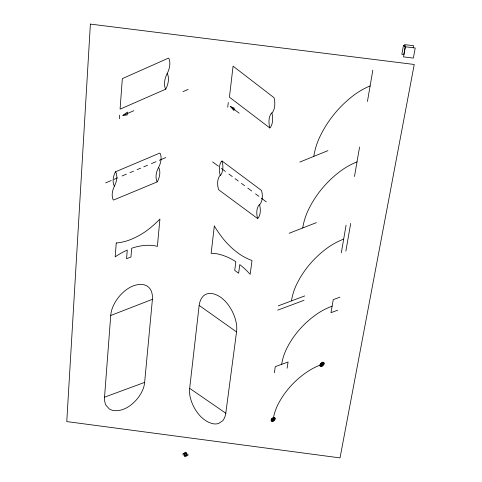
<?xml version="1.0" encoding="UTF-8"?>
<svg xmlns="http://www.w3.org/2000/svg" width="482" height="482" viewBox="0 0 482 482"><rect width="100%" height="100%" fill="white"/><g stroke="black" fill="none" stroke-linecap="round" stroke-linejoin="round"><path stroke-width="0.72" d="M119.379 118.753L119.644 115.138M104.534 397.168L110.733 315.487A32.487 29.589 19 0 1 112.71 307.185A48.953 44.615 16.9 0 1 125.507 290.345A32.571 29.757 18.8 0 1 133.297 285.88A20.889 19.141 20.1 0 1 141.853 284.452A9.953 9.152 20.8 0 1 151.312 291.116A20.961 19.208 21.7 0 1 152.414 299.322L144.636 382.395A31.607 27.956 18.6 0 1 142.6 390.173A47.881 42.32 20.1 0 1 130.2 405.531A31.523 27.799 18.7 0 1 122.82 409.489A20.039 17.623 17.9 0 1 114.752 410.688A9.459 8.29 17.5 0 1 109.269 408.887L105.805 405.085A21.214 18.641 16.7 0 1 104.534 397.168L144.636 382.395M189.679 388.335L199.156 305.407A20.919 19.352 9.6 0 1 201.916 297.695A9.935 9.206 11.2 0 1 212.514 293.628A20.859 19.244 11.2 0 1 220.581 297.225A32.535 29.89 11.9 0 1 227.269 303.582A48.929 44.718 13.2 0 1 236.319 323.308A32.451 29.733 11.3 0 1 236.542 331.917L225.793 413.213A21.208 18.744 9.5 0 1 222.919 420.599L218.75 423.395A9.459 8.345 8.5 0 1 213.02 423.714A20.033 17.744 8.4 0 1 205.392 420.431A31.505 28.016 7.8 0 1 199 414.647A47.839 42.723 6.6 0 1 190.059 396.439A31.583 28.161 8.2 0 1 189.679 388.335L225.793 413.213M227.745 107.203L228.293 102.509M274.354 372.779L275.288 366.645L288.079 362.03L287.109 368.194M341.31 252.839L346.076 225.227M354.487 176.514L359.572 147.052M367.435 101.491L372.839 70.161M345.871 251.098L350.697 223.437M405.386 46.802L403.536 56.882L413.333 58.105L415.225 48.025L404.253 46.64L404.621 44.615L413.55 45.724L413.17 47.748M271.872 112.933L271.119 113.577A13.737 13.556 -43.4 0 0 269.161 119.018A21.557 21.202 -42.1 0 0 269.233 125.151A32.71 32.035 -42.6 0 0 269.8 127.947L270.39 127.495A14.49 14.43 -54.9 0 0 272.457 121.753A21.353 21.298 -75.7 0 0 272.402 115.602A32.21 32.083 63.2 0 0 271.872 112.933L272.523 112.42A14.659 14.526 -70.8 0 0 274.613 106.612A21.612 21.425 -79.6 0 0 274.559 100.383A32.577 32.306 85.4 0 0 274.029 97.683L233.071 66.154L229.438 97.195L269.8 127.947M222.003 160.994L221.28 161.603A13.315 13.068 15.5 0 0 219.485 166.82A20.853 20.473 10.9 0 0 219.665 172.707A31.559 31.017 4.2 0 0 220.274 175.388L219.557 175.99A13.237 12.912 13.8 0 0 217.774 181.142A20.732 20.232 10.4 0 0 217.96 186.962A31.372 30.649 5.4 0 0 218.599 189.727L257.611 218.551L258.171 218.135A13.912 13.43 6.1 0 0 260.141 212.815A20.509 19.804 8.3 0 0 260.051 207.103A30.944 29.836 11.5 0 0 259.533 204.621L260.16 204.157A13.99 13.586 5.5 0 0 262.142 198.777A20.636 20.039 8.2 0 0 262.063 192.993A31.125 30.191 12 0 0 261.539 190.486L222.003 160.994A31.535 30.619 31.3 0 1 222.57 163.555A20.877 20.346 29.1 0 1 222.744 169.453A14.147 13.809 26.6 0 1 220.84 174.954L220.274 175.388M259.533 204.621L258.81 205.218A13.135 12.665 -1.4 0 0 256.954 210.254A20.587 19.828 -3.5 0 0 257.051 215.954A31.185 30.005 -6.7 0 0 257.611 218.551M122.904 115.469L127.447 112.077L127.224 114.957L122.904 115.469L133.857 110.697M182.985 91.646L188.137 89.405M158.536 167.519L159.102 168.29A13.345 12.743 37.2 0 1 159.783 173.743A20.919 19.925 38.1 0 1 158.409 179.358A31.704 30.107 39.8 0 1 157.228 181.889L113.505 200.072L113.041 199.524A14.02 13.225 34.5 0 1 112.228 193.866A20.66 19.533 33.7 0 1 113.475 188.342A31.131 29.498 31.9 0 1 114.487 186.07L113.975 185.456A14.123 13.363 37 0 1 113.156 179.732A20.81 19.738 36.3 0 1 114.415 174.141A31.348 29.812 34.5 0 1 115.433 171.839L159.801 153.083L160.379 153.86A13.442 12.875 40.6 0 1 161.054 159.379A21.081 20.13 41.3 0 1 159.675 165.061A31.951 30.408 42.9 0 1 158.536 167.519A31.336 30.264 28.6 0 0 157.463 169.839A20.792 20.039 31.6 0 0 156.096 175.466A14.111 13.568 33 0 0 156.825 181.226L157.283 181.786M105.654 182.889L111.276 180.521M113.939 179.4L117.71 177.816M122.054 175.984L126.392 174.159M129.971 172.652L133.502 171.17M137.087 169.658L140.69 168.14M143.744 166.856L147.558 165.254M151.469 163.603L156.029 161.687M159.301 160.307L165.85 157.554M299.744 162.103L327.929 150.643M289.134 233.282L316.421 222.618M110.733 315.487L152.414 299.322M278.325 305.829L304.702 295.942M277.68 310.149L304.003 300.31M339.924 297.159L333.231 299.641L330.983 312.673L337.635 310.221M184.787 453.713L186.383 453.923M184.618 455.207L186.215 455.418M230.51 106.606L234.234 108.125L233.945 110.529L230.51 106.606L239.18 113.192M199.156 305.407L236.542 331.917M212.61 161.91L218.442 166.254M221.358 168.423L225.419 171.441M228.908 174.038L232.306 176.569M235.029 178.599L238.247 180.991M241.446 183.371L244.597 185.721M247.79 188.094L251.67 190.98M255.55 193.866L258.918 196.379M261.304 198.15L266.329 201.892M165.778 89.068L165.302 88.471A14.888 14.412 64.7 0 1 164.567 82.271A21.937 21.286 65.8 0 1 166.013 76.192A33.017 32.18 66.6 0 1 167.127 73.68A33.879 32.161 65 0 0 168.32 71.023A22.335 21.298 65.4 0 0 169.785 64.889A14.243 13.623 66.2 0 0 169.098 58.937L168.501 58.105L122.326 78.638L120.084 109.149L165.718 89.182A33.523 31.902 61.8 0 0 166.959 86.447A22.106 21.13 61.9 0 0 168.405 80.386A14.098 13.514 62.5 0 0 167.718 74.505L167.127 73.68M115.433 171.839L116.011 172.598A13.357 12.544 39.5 0 1 116.783 178.021A20.949 19.611 40.1 0 1 115.517 183.6A31.746 29.625 41.3 0 1 114.439 186.01M273.155 419.479A63.184 55.237 -2.1 0 1 278.18 404.115A95.484 82.765 -4 0 1 305.895 372.731A63.588 55.779 -3.1 0 1 322.06 364.374M332.104 306.178A65.323 58.569 -6.2 0 0 315.469 315.041A98.099 86.856 -6.9 0 0 286.886 348.173A64.883 58.003 -4.8 0 0 281.675 364.338M291.471 300.901A66.902 61.214 -9.4 0 1 296.906 283.784A101.22 91.58 -11.6 0 1 326.495 248.585A67.402 61.798 -11.3 0 1 343.678 239.114M357.011 161.874A69.992 65.431 -20.7 0 0 339.195 172.068A105.076 96.924 -19.5 0 0 308.438 209.718A69.384 64.859 -17.9 0 0 302.738 227.968M370.122 85.923A72.939 68.721 -34 0 0 351.679 96.852A109.348 101.859 -30.2 0 0 319.759 137.002A72.18 68.203 -31 0 0 313.788 156.391M90.381 24.1L66.775 421.575L340.033 457.9L414.231 64.474L90.381 24.1M116.24 242.994L115.192 256.864A78.102 71.505 16.8 0 1 127.266 250.05L126.567 258.738L130.953 256.984L131.67 248.26A50.393 46.459 19.8 0 1 150.806 245.32A24.166 22.479 21.9 0 1 157.367 246.41L159.928 219.027A130.182 120.88 48.1 0 1 149.896 228.221A84.266 78.964 41.9 0 1 130.688 239.536A52.954 49.658 36.4 0 1 116.24 242.994M183.154 453.58L183.003 454.906L187.847 455.55L188.004 454.225L183.154 453.58M184.943 452.387L184.461 456.526L186.058 456.743L186.54 452.598L184.943 452.387M214.327 226.016L211.134 253.351A24.118 22.606 11.8 0 1 217.762 253.96A50.327 46.682 11.7 0 1 235.831 261.714L234.722 270.408L238.638 273.24L239.765 264.588A78.066 71.661 13.3 0 1 250.158 274.33L252.02 260.521A52.508 50.58 -1.4 0 1 238.614 253.46A83.338 80.801 -10.3 0 1 222.202 237.53A128.622 124.308 -25.9 0 1 214.327 226.016M403.452 45.507L401.837 54.339L403.802 54.58L405.422 45.748L403.452 45.507M272.426 419.461C272.896 422.208 275.138 416.707 272.426 419.461M272.794 419.473C273.023 420.846 274.15 418.093 272.794 419.473M321.307 364.362C321.614 367.76 324.663 361.12 321.307 364.362M321.681 364.368C321.898 365.814 323.109 362.916 321.681 364.368M271.902 418.605L271.33 419.436A3.139 2.765 3.1 0 0 271.083 420.202A2.127 1.874 3.2 0 0 271.155 420.991L272.023 421.551A2.006 1.765 3.3 0 0 272.854 421.431A3.139 2.765 3.3 0 0 273.631 421.039L274.981 419.515A3.139 2.772 3.3 0 0 275.234 418.756A2.006 1.765 3.2 0 0 275.168 418.008L274.294 417.4A2.006 1.765 3.1 0 0 273.457 417.52A3.139 2.765 3.1 0 0 272.679 417.918L271.902 418.605M272.155 418.78L271.697 419.448A2.512 2.211 3.1 0 0 271.499 420.057A1.699 1.5 3.2 0 0 271.553 420.69L272.252 421.135A1.603 1.41 3.3 0 0 272.914 421.039A2.512 2.211 3.3 0 0 273.535 420.726L274.62 419.509A2.512 2.217 3.3 0 0 274.818 418.9A1.603 1.416 3.2 0 0 274.764 418.304L274.065 417.816A1.603 1.416 3.1 0 0 273.396 417.912A2.512 2.211 3.1 0 0 272.776 418.231L272.155 418.78M272.402 418.954L272.059 419.454A1.886 1.657 3.1 0 0 271.914 419.912A1.277 1.127 3.2 0 0 271.956 420.382L272.475 420.72A1.205 1.06 3.3 0 0 272.975 420.647A1.886 1.663 3.3 0 0 273.445 420.412L274.252 419.503A1.886 1.663 3.2 0 0 274.403 419.045A1.205 1.06 3.2 0 0 274.366 418.599L273.836 418.231A1.205 1.06 3.1 0 0 273.336 418.304A1.886 1.657 3.1 0 0 272.872 418.539L272.402 418.954M320.783 363.464L320.175 364.344A3.241 2.916 -2.8 0 0 319.903 365.145A2.199 1.976 -2.7 0 0 319.958 365.977L320.843 366.567A2.067 1.862 -2.6 0 0 321.705 366.434A3.241 2.916 -2.6 0 0 322.518 366.019L323.946 364.41A3.241 2.916 -2.6 0 0 324.217 363.603A2.073 1.862 -2.8 0 0 324.169 362.819L323.277 362.181A2.073 1.862 -2.8 0 0 322.416 362.313A3.241 2.916 -2.8 0 0 321.602 362.735L320.783 363.464M321.042 363.645L320.554 364.35A2.591 2.332 -2.8 0 0 320.331 364.995A1.759 1.579 -2.7 0 0 320.379 365.657L321.084 366.127A1.657 1.488 -2.6 0 0 321.777 366.025A2.591 2.332 -2.6 0 0 322.428 365.687L323.567 364.404A2.591 2.332 -2.7 0 0 323.79 363.759A1.657 1.488 -2.7 0 0 323.747 363.133L323.036 362.621A1.657 1.488 -2.8 0 0 322.344 362.723A2.591 2.332 -2.8 0 0 321.693 363.06L321.042 363.645M321.295 363.826L320.928 364.356A1.946 1.747 -2.8 0 0 320.765 364.838A1.319 1.187 -2.7 0 0 320.795 365.338L321.331 365.693A1.241 1.115 -2.6 0 0 321.849 365.615A1.946 1.747 -2.6 0 0 322.331 365.362L323.193 364.398A1.946 1.753 -2.7 0 0 323.356 363.916A1.241 1.121 -2.7 0 0 323.326 363.44L322.789 363.06A1.241 1.115 -2.8 0 0 322.271 363.139A1.946 1.747 -2.8 0 0 321.783 363.392L321.295 363.826"/></g></svg>
